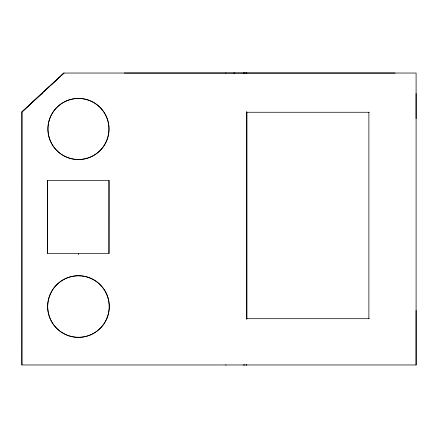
<?xml version="1.0" encoding="UTF-8"?>
<svg xmlns="http://www.w3.org/2000/svg" width="438" height="438" viewBox="0 0 438 438"><rect width="100%" height="100%" fill="white"/><g stroke="black" fill="none" stroke-linecap="round" stroke-linejoin="round"><path stroke-width="0.66" d="M109.007 253.438L109.007 180.511L47.649 180.516L47.649 253.443L108.963 253.443L109.007 180.511M246.736 319.16L246.72 111.816M246.769 319.121L246.786 111.821M416.1 364.964L416.095 73.037L63.652 73.042L21.9 111.958L21.9 364.969L416.1 364.964L416.1 310.378M416.1 118.638L416.1 93.442M62.048 74.893L64.052 73.037L21.9 111.958M42.508 92.96L21.971 111.958L21.9 364.969M44.014 91.569L49.521 86.472M50.523 85.547L59.541 77.208M246.298 364.958L246.764 364.964L246.359 364.964M246.758 112.259L246.704 318.7L369.229 318.7M47.649 180.516L47.649 253.443M78.484 253.438L78.435 254.692M245.149 73.031L243.249 73.031M245.138 364.958L243.238 364.958M124.31 73.037L395.103 73.037M369.229 112.259L246.704 112.259L246.747 318.7M233.777 73.037L234.735 73.037M246.304 73.031L246.797 73.037L246.364 73.037M225.548 364.969L226.019 364.969M225.734 73.042L226.019 73.042M368.884 112.259L368.884 318.7M78.44 336.986L78.44 337.337M56.852 150.568A30.523 30.523 0 0 0 107.923 136.88A30.523 30.523 0 0 0 70.534 99.497A30.523 30.523 0 0 0 56.852 150.568A30.523 30.523 0 0 0 107.967 136.88A30.523 30.523 0 0 0 70.578 99.497A30.523 30.523 0 0 0 56.896 150.568M56.71 328.319A30.791 30.791 0 0 0 108.224 314.511A30.791 30.791 0 0 0 70.513 276.805A30.791 30.791 0 0 0 56.666 328.319A30.791 30.791 0 0 0 108.181 314.511A30.791 30.791 0 0 0 70.469 276.805A30.791 30.791 0 0 0 56.71 328.319"/></g></svg>
